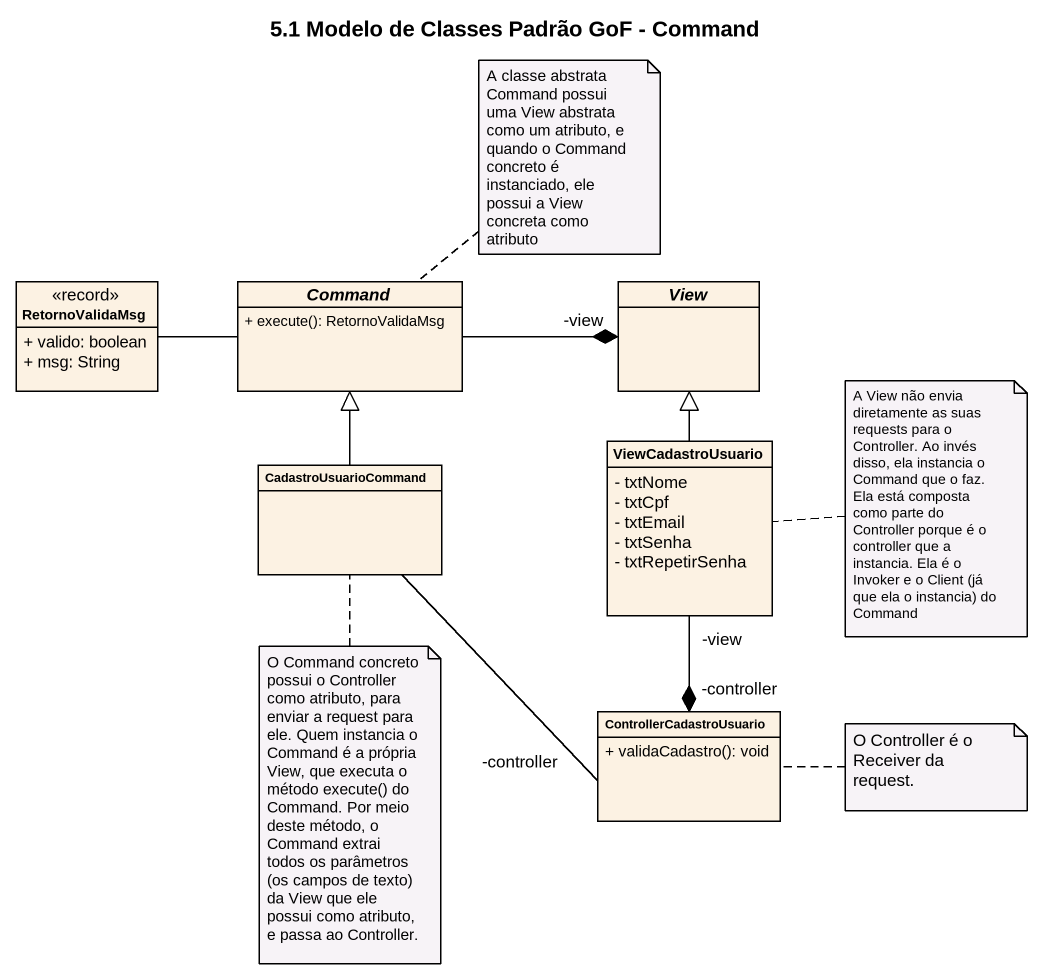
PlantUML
@startuml
title 5.1 Modelo de Classes Padrão GoF - Command
hide circle
hide empty members
skinparam classAttributeIconSize 0
class RetornoValidaMsg <<record>> {
  + valido: boolean
  + msg: String
}
abstract class Command {
  + execute(): RetornoValidaMsg
}
abstract class View
class ViewCadastroUsuario {
  - txtNome
  - txtCpf
  - txtEmail
  - txtSenha
  - txtRepetirSenha
}
class CadastroUsuarioCommand
class ControllerCadastroUsuario {
  + validaCadastro(): void
}
RetornoValidaMsg -right- Command
Command -right-* "-view" View
ViewCadastroUsuario -up-|> View
ViewCadastroUsuario "-view" --* "-controller" ControllerCadastroUsuario
CadastroUsuarioCommand -up-|> Command
CadastroUsuarioCommand -- "-controller" ControllerCadastroUsuario
note top of Command : A classe abstrata Command possui uma View abstrata como um atributo, e quando o Command concreto é instanciado, ele possui a View concreta como atributo
note right of ViewCadastroUsuario : A View não envia diretamente as suas requests para o Controller. Ao invés disso, ela instancia o Command que o faz. Ela está composta como parte do Controller porque é o controller que a instancia. Ela é o Invoker e o Client (já que ela o instancia) do Command
note bottom of CadastroUsuarioCommand : O Command concreto possui o Controller como atributo, para enviar a request para ele. Quem instancia o Command é a própria View, que executa o método execute() do Command. Por meio deste método, o Command extrai todos os parâmetros (os campos de texto) da View que ele possui como atributo, e passa ao Controller.
note right of ControllerCadastroUsuario : O Controller é o Receiver da request.
@enduml
